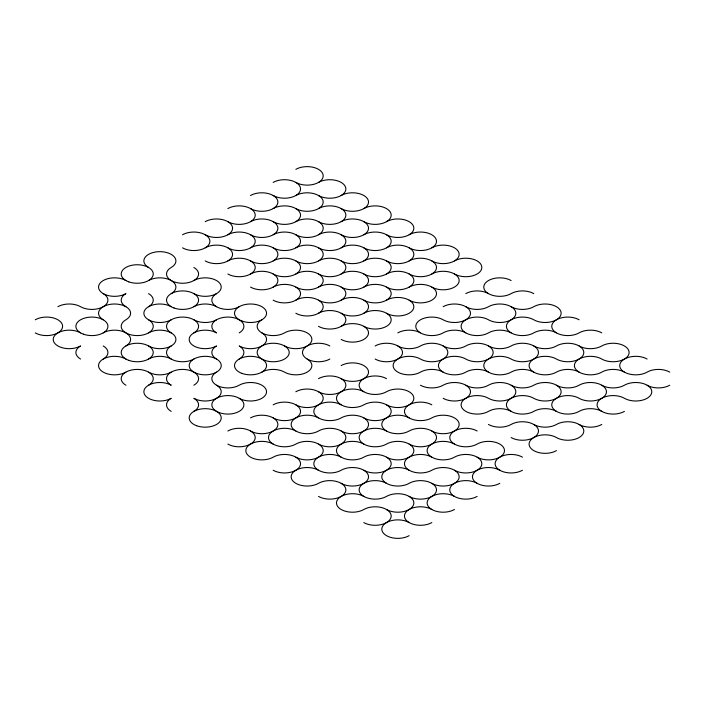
<?xml version="1.0" encoding="UTF-8"?>
<svg xmlns="http://www.w3.org/2000/svg" width="705" height="705" viewBox="0 0 705 705"><rect width="100%" height="100%" fill="white"/><g stroke="black" fill="none" stroke-linecap="round" stroke-linejoin="round"><path stroke-width="1.06" d="M522.458 470.244A16.021 9.253 0 0 1 499.792 470.244A16.021 9.253 0 0 0 477.135 470.244A16.021 9.253 0 0 1 454.469 470.244A16.021 9.253 0 0 0 431.812 470.244A16.021 9.253 0 0 1 409.156 470.244A16.021 9.253 0 0 0 386.49 470.244A16.021 9.253 0 0 1 363.833 470.244A16.021 9.253 0 0 0 341.167 470.244A16.021 9.253 0 0 1 318.51 470.244A16.021 9.253 0 0 0 295.844 470.244A16.021 9.253 0 0 1 273.188 470.244M499.792 470.244A16.021 9.253 0 0 1 499.792 457.166A16.021 9.253 0 0 0 499.792 444.079A16.021 9.253 0 0 0 477.135 444.079A16.021 9.253 0 0 1 454.469 444.079A16.021 9.253 0 0 0 431.812 444.079A16.021 9.253 0 0 1 409.156 444.079A16.021 9.253 0 0 0 386.49 444.079A16.021 9.253 0 0 1 363.833 444.079A16.021 9.253 0 0 0 341.167 444.079A16.021 9.253 0 0 1 318.51 444.079A16.021 9.253 0 0 0 295.844 444.079A16.021 9.253 0 0 1 273.188 444.079A16.021 9.253 0 0 0 250.531 444.079A16.021 9.253 0 0 1 227.865 444.079M522.458 457.166A16.021 9.253 0 0 0 499.792 457.166A16.021 9.253 0 0 1 477.135 457.166A16.021 9.253 0 0 0 454.469 457.166A16.021 9.253 0 0 1 431.812 457.166A16.021 9.253 0 0 0 409.156 457.166A16.021 9.253 0 0 1 386.49 457.166A16.021 9.253 0 0 0 363.833 457.166A16.021 9.253 0 0 1 341.167 457.166A16.021 9.253 0 0 0 318.51 457.166A16.021 9.253 0 0 1 295.844 457.166A16.021 9.253 0 0 0 273.188 457.166A16.021 9.253 0 0 1 250.531 457.166A16.021 9.253 0 0 1 250.531 444.079A16.021 9.253 0 0 0 250.531 431.002A16.021 9.253 0 0 0 227.865 431.002M499.792 483.33A16.021 9.253 0 0 1 477.135 483.33A16.021 9.253 0 0 0 454.469 483.33A16.021 9.253 0 0 1 431.812 483.33A16.021 9.253 0 0 0 409.156 483.33A16.021 9.253 0 0 1 386.49 483.33A16.021 9.253 0 0 0 363.833 483.33A16.021 9.253 0 0 1 341.167 483.33A16.021 9.253 0 0 0 318.51 483.33A16.021 9.253 0 0 1 295.844 483.33A16.021 9.253 0 0 1 295.844 470.244A16.021 9.253 0 0 0 295.844 457.166M477.135 483.33A16.021 9.253 0 0 1 477.135 470.244A16.021 9.253 0 0 0 477.135 457.166M454.469 444.079A16.021 9.253 0 0 1 454.469 431.002A16.021 9.253 0 0 0 454.469 417.915A16.021 9.253 0 0 0 431.812 417.915A16.021 9.253 0 0 1 409.156 417.915A16.021 9.253 0 0 0 386.49 417.915A16.021 9.253 0 0 1 363.833 417.915A16.021 9.253 0 0 0 341.167 417.915A16.021 9.253 0 0 1 318.51 417.915A16.021 9.253 0 0 0 295.844 417.915A16.021 9.253 0 0 1 273.188 417.915A16.021 9.253 0 0 0 250.531 417.915M477.135 431.002A16.021 9.253 0 0 0 454.469 431.002A16.021 9.253 0 0 1 431.812 431.002A16.021 9.253 0 0 0 409.156 431.002A16.021 9.253 0 0 1 386.49 431.002A16.021 9.253 0 0 0 363.833 431.002A16.021 9.253 0 0 1 341.167 431.002A16.021 9.253 0 0 0 318.51 431.002A16.021 9.253 0 0 1 295.844 431.002A16.021 9.253 0 0 0 273.188 431.002A16.021 9.253 0 0 1 250.531 431.002M431.812 457.166A16.021 9.253 0 0 1 431.812 444.079A16.021 9.253 0 0 0 431.812 431.002M409.156 417.915A16.021 9.253 0 0 1 409.156 404.829A16.021 9.253 0 0 0 409.156 391.751A16.021 9.253 0 0 0 386.49 391.751A16.021 9.253 0 0 1 363.833 391.751A16.021 9.253 0 0 0 341.167 391.751A16.021 9.253 0 0 1 318.51 391.751A16.021 9.253 0 0 0 295.844 391.751M431.812 404.829A16.021 9.253 0 0 0 409.156 404.829A16.021 9.253 0 0 1 386.49 404.829A16.021 9.253 0 0 0 363.833 404.829A16.021 9.253 0 0 1 341.167 404.829A16.021 9.253 0 0 0 318.51 404.829A16.021 9.253 0 0 1 295.844 404.829A16.021 9.253 0 0 0 273.188 404.829M386.49 431.002A16.021 9.253 0 0 1 386.49 417.915A16.021 9.253 0 0 0 386.49 404.829M363.833 391.751A16.021 9.253 0 0 1 363.833 378.664A16.021 9.253 0 0 0 363.833 365.587A16.021 9.253 0 0 0 341.167 365.587M386.49 378.664A16.021 9.253 0 0 0 363.833 378.664A16.021 9.253 0 0 1 341.167 378.664A16.021 9.253 0 0 0 318.51 378.664M341.167 404.829A16.021 9.253 0 0 1 341.167 391.751A16.021 9.253 0 0 0 341.167 378.664M477.135 496.417A16.021 9.253 0 0 1 454.469 496.417A16.021 9.253 0 0 0 431.812 496.417A16.021 9.253 0 0 1 409.156 496.417A16.021 9.253 0 0 0 386.49 496.417A16.021 9.253 0 0 1 363.833 496.417A16.021 9.253 0 0 0 341.167 496.417A16.021 9.253 0 0 1 318.51 496.417M454.469 496.417A16.021 9.253 0 0 1 454.469 483.33A16.021 9.253 0 0 0 454.469 470.244M409.156 470.244A16.021 9.253 0 0 1 409.156 457.166A16.021 9.253 0 0 0 409.156 444.079M363.833 444.079A16.021 9.253 0 0 1 363.833 431.002A16.021 9.253 0 0 0 363.833 417.915M318.51 417.915A16.021 9.253 0 0 1 318.51 404.829A16.021 9.253 0 0 0 318.51 391.751M454.469 509.495A16.021 9.253 0 0 1 431.812 509.495A16.021 9.253 0 0 0 409.156 509.495A16.021 9.253 0 0 1 386.49 509.495A16.021 9.253 0 0 0 363.833 509.495A16.021 9.253 0 0 1 341.167 509.495A16.021 9.253 0 0 1 341.167 496.417A16.021 9.253 0 0 0 341.167 483.33M431.812 509.495A16.021 9.253 0 0 1 431.812 496.417A16.021 9.253 0 0 0 431.812 483.33M386.49 483.33A16.021 9.253 0 0 1 386.49 470.244A16.021 9.253 0 0 0 386.49 457.166M341.167 457.166A16.021 9.253 0 0 1 341.167 444.079A16.021 9.253 0 0 0 341.167 431.002M295.844 431.002A16.021 9.253 0 0 1 295.844 417.915A16.021 9.253 0 0 0 295.844 404.829M431.812 522.581A16.021 9.253 0 0 1 409.156 522.581A16.021 9.253 0 0 0 386.49 522.581A16.021 9.253 0 0 1 363.833 522.581M409.156 522.581A16.021 9.253 0 0 1 409.156 509.495A16.021 9.253 0 0 0 409.156 496.417M363.833 496.417A16.021 9.253 0 0 1 363.833 483.33A16.021 9.253 0 0 0 363.833 470.244M318.51 470.244A16.021 9.253 0 0 1 318.51 457.166A16.021 9.253 0 0 0 318.51 444.079M273.188 444.079A16.021 9.253 0 0 1 273.188 431.002A16.021 9.253 0 0 0 273.188 417.915M409.156 535.659A16.021 9.253 0 0 1 386.49 535.659A16.021 9.253 0 0 1 386.49 522.581A16.021 9.253 0 0 0 386.49 509.495M669.75 385.212A16.021 9.253 0 0 1 647.093 385.212A16.021 9.253 0 0 0 624.427 385.212A16.021 9.253 0 0 1 601.77 385.212A16.021 9.253 0 0 0 579.105 385.212A16.021 9.253 0 0 1 556.448 385.212A16.021 9.253 0 0 0 533.782 385.212A16.021 9.253 0 0 1 511.125 385.212A16.021 9.253 0 0 0 488.468 385.212A16.021 9.253 0 0 1 465.802 385.212A16.021 9.253 0 0 0 443.145 385.212A16.021 9.253 0 0 1 420.48 385.212M669.75 372.125A16.021 9.253 0 0 0 647.093 372.125A16.021 9.253 0 0 1 624.427 372.125A16.021 9.253 0 0 0 601.77 372.125A16.021 9.253 0 0 1 579.105 372.125A16.021 9.253 0 0 0 556.448 372.125A16.021 9.253 0 0 1 533.782 372.125A16.021 9.253 0 0 0 511.125 372.125A16.021 9.253 0 0 1 488.468 372.125A16.021 9.253 0 0 0 465.802 372.125A16.021 9.253 0 0 1 443.145 372.125A16.021 9.253 0 0 0 420.48 372.125A16.021 9.253 0 0 1 397.823 372.125A16.021 9.253 0 0 1 397.823 359.039A16.021 9.253 0 0 0 397.823 345.961A16.021 9.253 0 0 0 375.157 345.961M647.093 385.212A16.021 9.253 0 0 1 647.093 398.29A16.021 9.253 0 0 1 624.427 398.29A16.021 9.253 0 0 0 601.77 398.29A16.021 9.253 0 0 1 579.105 398.29A16.021 9.253 0 0 0 556.448 398.29A16.021 9.253 0 0 1 533.782 398.29A16.021 9.253 0 0 0 511.125 398.29A16.021 9.253 0 0 1 488.468 398.29A16.021 9.253 0 0 0 465.802 398.29A16.021 9.253 0 0 1 443.145 398.29M624.427 372.125A16.021 9.253 0 0 1 624.427 359.039A16.021 9.253 0 0 0 624.427 345.961A16.021 9.253 0 0 0 601.77 345.961A16.021 9.253 0 0 1 579.105 345.961A16.021 9.253 0 0 0 556.448 345.961A16.021 9.253 0 0 1 533.782 345.961A16.021 9.253 0 0 0 511.125 345.961A16.021 9.253 0 0 1 488.468 345.961A16.021 9.253 0 0 0 465.802 345.961A16.021 9.253 0 0 1 443.145 345.961A16.021 9.253 0 0 0 420.48 345.961A16.021 9.253 0 0 1 397.823 345.961M647.093 359.039A16.021 9.253 0 0 0 624.427 359.039A16.021 9.253 0 0 1 601.77 359.039A16.021 9.253 0 0 0 579.105 359.039A16.021 9.253 0 0 1 556.448 359.039A16.021 9.253 0 0 0 533.782 359.039A16.021 9.253 0 0 1 511.125 359.039A16.021 9.253 0 0 0 488.468 359.039A16.021 9.253 0 0 1 465.802 359.039A16.021 9.253 0 0 0 443.145 359.039A16.021 9.253 0 0 1 420.48 359.039A16.021 9.253 0 0 0 397.823 359.039A16.021 9.253 0 0 1 375.157 359.039M579.105 372.125A16.021 9.253 0 0 1 579.105 359.039A16.021 9.253 0 0 0 579.105 345.961M601.77 332.875A16.021 9.253 0 0 0 579.105 332.875A16.021 9.253 0 0 1 556.448 332.875A16.021 9.253 0 0 0 533.782 332.875A16.021 9.253 0 0 1 511.125 332.875A16.021 9.253 0 0 0 488.468 332.875A16.021 9.253 0 0 1 465.802 332.875A16.021 9.253 0 0 0 443.145 332.875A16.021 9.253 0 0 1 420.48 332.875A16.021 9.253 0 0 0 397.823 332.875M556.448 332.875A16.021 9.253 0 0 1 556.448 319.788A16.021 9.253 0 0 0 556.448 306.71A16.021 9.253 0 0 0 533.782 306.71A16.021 9.253 0 0 1 511.125 306.71A16.021 9.253 0 0 0 488.468 306.71A16.021 9.253 0 0 1 465.802 306.71A16.021 9.253 0 0 0 443.145 306.71M579.105 319.788A16.021 9.253 0 0 0 556.448 319.788A16.021 9.253 0 0 1 533.782 319.788A16.021 9.253 0 0 0 511.125 319.788A16.021 9.253 0 0 1 488.468 319.788A16.021 9.253 0 0 0 465.802 319.788A16.021 9.253 0 0 1 443.145 319.788A16.021 9.253 0 0 0 420.48 319.788A16.021 9.253 0 0 0 420.48 332.875M511.125 332.875A16.021 9.253 0 0 1 511.125 319.788A16.021 9.253 0 0 0 511.125 306.71M533.782 293.624A16.021 9.253 0 0 0 511.125 293.624A16.021 9.253 0 0 1 488.468 293.624A16.021 9.253 0 0 0 465.802 293.624M488.468 293.624A16.021 9.253 0 0 1 488.468 280.546A16.021 9.253 0 0 1 511.125 280.546M624.427 411.376A16.021 9.253 0 0 1 601.77 411.376A16.021 9.253 0 0 0 579.105 411.376A16.021 9.253 0 0 1 556.448 411.376A16.021 9.253 0 0 0 533.782 411.376A16.021 9.253 0 0 1 511.125 411.376A16.021 9.253 0 0 0 488.468 411.376A16.021 9.253 0 0 1 465.802 411.376A16.021 9.253 0 0 1 465.802 398.29A16.021 9.253 0 0 0 465.802 385.212M601.77 411.376A16.021 9.253 0 0 1 601.77 398.29A16.021 9.253 0 0 0 601.77 385.212M533.782 372.125A16.021 9.253 0 0 1 533.782 359.039A16.021 9.253 0 0 0 533.782 345.961M465.802 332.875A16.021 9.253 0 0 1 465.802 319.788A16.021 9.253 0 0 0 465.802 306.71M601.77 424.454A16.021 9.253 0 0 1 579.105 424.454A16.021 9.253 0 0 0 556.448 424.454A16.021 9.253 0 0 1 533.782 424.454A16.021 9.253 0 0 0 511.125 424.454A16.021 9.253 0 0 1 488.468 424.454M556.448 411.376A16.021 9.253 0 0 1 556.448 398.29A16.021 9.253 0 0 0 556.448 385.212M488.468 372.125A16.021 9.253 0 0 1 488.468 359.039A16.021 9.253 0 0 0 488.468 345.961M579.105 424.454A16.021 9.253 0 0 1 579.105 437.541A16.021 9.253 0 0 1 556.448 437.541A16.021 9.253 0 0 0 533.782 437.541A16.021 9.253 0 0 1 511.125 437.541M511.125 411.376A16.021 9.253 0 0 1 511.125 398.29A16.021 9.253 0 0 0 511.125 385.212M443.145 372.125A16.021 9.253 0 0 1 443.145 359.039A16.021 9.253 0 0 0 443.145 345.961M556.448 450.627A16.021 9.253 0 0 1 533.782 450.627A16.021 9.253 0 0 1 533.782 437.541A16.021 9.253 0 0 0 533.782 424.454M205.208 260.921A16.021 9.253 0 0 0 227.865 260.921A16.021 9.253 0 0 1 250.531 260.921A16.021 9.253 0 0 0 273.188 260.921A16.021 9.253 0 0 1 295.844 260.921A16.021 9.253 0 0 0 318.51 260.921A16.021 9.253 0 0 1 341.167 260.921A16.021 9.253 0 0 0 363.833 260.921A16.021 9.253 0 0 1 386.49 260.921A16.021 9.253 0 0 0 409.156 260.921A16.021 9.253 0 0 1 431.812 260.921A16.021 9.253 0 0 0 454.469 260.921A16.021 9.253 0 0 1 477.135 260.921A16.021 9.253 0 0 1 477.135 273.998A16.021 9.253 0 0 1 454.469 273.998A16.021 9.253 0 0 0 431.812 273.998A16.021 9.253 0 0 1 409.156 273.998A16.021 9.253 0 0 0 386.49 273.998A16.021 9.253 0 0 1 363.833 273.998A16.021 9.253 0 0 0 341.167 273.998A16.021 9.253 0 0 1 318.51 273.998A16.021 9.253 0 0 0 295.844 273.998A16.021 9.253 0 0 1 273.188 273.998A16.021 9.253 0 0 0 250.531 273.998A16.021 9.253 0 0 1 227.865 273.998M454.469 273.998A16.021 9.253 0 0 1 454.469 287.085A16.021 9.253 0 0 1 431.812 287.085A16.021 9.253 0 0 0 409.156 287.085A16.021 9.253 0 0 1 386.49 287.085A16.021 9.253 0 0 0 363.833 287.085A16.021 9.253 0 0 1 341.167 287.085A16.021 9.253 0 0 0 318.51 287.085A16.021 9.253 0 0 1 295.844 287.085A16.021 9.253 0 0 0 273.188 287.085A16.021 9.253 0 0 1 250.531 287.085M182.542 247.834A16.021 9.253 0 0 0 205.208 247.834A16.021 9.253 0 0 1 227.865 247.834A16.021 9.253 0 0 0 250.531 247.834A16.021 9.253 0 0 1 273.188 247.834A16.021 9.253 0 0 0 295.844 247.834A16.021 9.253 0 0 1 318.51 247.834A16.021 9.253 0 0 0 341.167 247.834A16.021 9.253 0 0 1 363.833 247.834A16.021 9.253 0 0 0 386.49 247.834A16.021 9.253 0 0 1 409.156 247.834A16.021 9.253 0 0 0 431.812 247.834A16.021 9.253 0 0 1 454.469 247.834A16.021 9.253 0 0 1 454.469 260.921M431.812 260.921A16.021 9.253 0 0 1 431.812 273.998M182.542 234.756A16.021 9.253 0 0 1 205.208 234.756A16.021 9.253 0 0 0 227.865 234.756A16.021 9.253 0 0 1 250.531 234.756A16.021 9.253 0 0 0 273.188 234.756A16.021 9.253 0 0 1 295.844 234.756A16.021 9.253 0 0 0 318.51 234.756A16.021 9.253 0 0 1 341.167 234.756A16.021 9.253 0 0 0 363.833 234.756A16.021 9.253 0 0 1 386.49 234.756A16.021 9.253 0 0 0 409.156 234.756A16.021 9.253 0 0 1 431.812 234.756A16.021 9.253 0 0 1 431.812 247.834M409.156 247.834A16.021 9.253 0 0 1 409.156 260.921M205.208 221.67A16.021 9.253 0 0 1 227.865 221.67A16.021 9.253 0 0 0 250.531 221.67A16.021 9.253 0 0 1 273.188 221.67A16.021 9.253 0 0 0 295.844 221.67A16.021 9.253 0 0 1 318.51 221.67A16.021 9.253 0 0 0 341.167 221.67A16.021 9.253 0 0 1 363.833 221.67A16.021 9.253 0 0 0 386.49 221.67A16.021 9.253 0 0 1 409.156 221.67A16.021 9.253 0 0 1 409.156 234.756M386.49 234.756A16.021 9.253 0 0 1 386.49 247.834M227.865 208.583A16.021 9.253 0 0 1 250.531 208.583A16.021 9.253 0 0 0 273.188 208.583A16.021 9.253 0 0 1 295.844 208.583A16.021 9.253 0 0 0 318.51 208.583A16.021 9.253 0 0 1 341.167 208.583A16.021 9.253 0 0 0 363.833 208.583A16.021 9.253 0 0 1 386.49 208.583A16.021 9.253 0 0 1 386.49 221.67M363.833 221.67A16.021 9.253 0 0 1 363.833 234.756M250.531 195.505A16.021 9.253 0 0 1 273.188 195.505A16.021 9.253 0 0 0 295.844 195.505A16.021 9.253 0 0 1 318.51 195.505A16.021 9.253 0 0 0 341.167 195.505A16.021 9.253 0 0 1 363.833 195.505A16.021 9.253 0 0 1 363.833 208.583M341.167 208.583A16.021 9.253 0 0 1 341.167 221.67M273.188 182.419A16.021 9.253 0 0 1 295.844 182.419A16.021 9.253 0 0 0 318.51 182.419A16.021 9.253 0 0 1 341.167 182.419A16.021 9.253 0 0 1 341.167 195.505M318.51 195.505A16.021 9.253 0 0 1 318.51 208.583M295.844 169.341A16.021 9.253 0 0 1 318.51 169.341A16.021 9.253 0 0 1 318.51 182.419M295.844 182.419A16.021 9.253 0 0 1 295.844 195.505M431.812 287.085A16.021 9.253 0 0 1 431.812 300.171A16.021 9.253 0 0 1 409.156 300.171A16.021 9.253 0 0 0 386.49 300.171A16.021 9.253 0 0 1 363.833 300.171A16.021 9.253 0 0 0 341.167 300.171A16.021 9.253 0 0 1 318.51 300.171A16.021 9.253 0 0 0 295.844 300.171A16.021 9.253 0 0 1 273.188 300.171M409.156 273.998A16.021 9.253 0 0 1 409.156 287.085M386.49 260.921A16.021 9.253 0 0 1 386.49 273.998M363.833 247.834A16.021 9.253 0 0 1 363.833 260.921M341.167 234.756A16.021 9.253 0 0 1 341.167 247.834M318.51 221.67A16.021 9.253 0 0 1 318.51 234.756M295.844 208.583A16.021 9.253 0 0 1 295.844 221.67M273.188 195.505A16.021 9.253 0 0 1 273.188 208.583M409.156 300.171A16.021 9.253 0 0 1 409.156 313.249A16.021 9.253 0 0 1 386.49 313.249A16.021 9.253 0 0 0 363.833 313.249A16.021 9.253 0 0 1 341.167 313.249A16.021 9.253 0 0 0 318.51 313.249A16.021 9.253 0 0 1 295.844 313.249M386.49 287.085A16.021 9.253 0 0 1 386.49 300.171M363.833 273.998A16.021 9.253 0 0 1 363.833 287.085M341.167 260.921A16.021 9.253 0 0 1 341.167 273.998M318.51 247.834A16.021 9.253 0 0 1 318.51 260.921M295.844 234.756A16.021 9.253 0 0 1 295.844 247.834M273.188 221.67A16.021 9.253 0 0 1 273.188 234.756M250.531 208.583A16.021 9.253 0 0 1 250.531 221.67M386.49 313.249A16.021 9.253 0 0 1 386.49 326.336A16.021 9.253 0 0 1 363.833 326.336A16.021 9.253 0 0 0 341.167 326.336A16.021 9.253 0 0 1 318.51 326.336M363.833 300.171A16.021 9.253 0 0 1 363.833 313.249M341.167 287.085A16.021 9.253 0 0 1 341.167 300.171M318.51 273.998A16.021 9.253 0 0 1 318.51 287.085M295.844 260.921A16.021 9.253 0 0 1 295.844 273.998M273.188 247.834A16.021 9.253 0 0 1 273.188 260.921M250.531 234.756A16.021 9.253 0 0 1 250.531 247.834M227.865 221.67A16.021 9.253 0 0 1 227.865 234.756M363.833 326.336A16.021 9.253 0 0 1 363.833 339.413A16.021 9.253 0 0 1 341.167 339.413M341.167 313.249A16.021 9.253 0 0 1 341.167 326.336M318.51 300.171A16.021 9.253 0 0 1 318.51 313.249M295.844 287.085A16.021 9.253 0 0 1 295.844 300.171M273.188 273.998A16.021 9.253 0 0 1 273.188 287.085M250.531 260.921A16.021 9.253 0 0 1 250.531 273.998M227.865 247.834A16.021 9.253 0 0 1 227.865 260.921M205.208 234.756A16.021 9.253 0 0 1 205.208 247.834M35.25 319.788A16.021 9.253 0 0 1 57.907 319.788A16.021 9.253 0 0 1 57.907 332.875A16.021 9.253 0 0 0 57.907 345.961A16.021 9.253 0 0 0 80.573 345.961A16.021 9.253 0 0 0 80.573 359.039M35.25 332.875A16.021 9.253 0 0 0 57.907 332.875A16.021 9.253 0 0 1 80.573 332.875M103.23 345.961A16.021 9.253 0 0 1 103.23 359.039A16.021 9.253 0 0 0 103.23 372.125A16.021 9.253 0 0 0 125.895 372.125A16.021 9.253 0 0 1 148.552 372.125A16.021 9.253 0 0 0 171.218 372.125A16.021 9.253 0 0 1 193.875 372.125A16.021 9.253 0 0 1 193.875 385.212M103.23 359.039A16.021 9.253 0 0 1 125.895 359.039M125.895 385.212A16.021 9.253 0 0 1 125.895 372.125M148.552 372.125A16.021 9.253 0 0 1 148.552 385.212A16.021 9.253 0 0 0 148.552 398.29A16.021 9.253 0 0 0 171.218 398.29A16.021 9.253 0 0 0 171.218 411.376M148.552 385.212A16.021 9.253 0 0 1 171.218 385.212A16.021 9.253 0 0 1 171.218 372.125M148.552 359.039A16.021 9.253 0 0 1 171.218 359.039A16.021 9.253 0 0 0 193.875 359.039M193.875 411.376A16.021 9.253 0 0 0 193.875 398.29A16.021 9.253 0 0 0 216.532 398.29A16.021 9.253 0 0 0 216.532 385.212A16.021 9.253 0 0 1 216.532 372.125M57.907 306.71A16.021 9.253 0 0 1 80.573 306.71A16.021 9.253 0 0 0 103.23 306.71A16.021 9.253 0 0 1 125.895 306.71A16.021 9.253 0 0 1 125.895 293.624A16.021 9.253 0 0 1 103.23 293.624A16.021 9.253 0 0 1 103.23 280.546A16.021 9.253 0 0 1 125.895 280.546M103.23 293.624A16.021 9.253 0 0 1 103.23 306.71A16.021 9.253 0 0 0 103.23 319.788M103.23 332.875A16.021 9.253 0 0 1 125.895 332.875A16.021 9.253 0 0 0 148.552 332.875A16.021 9.253 0 0 1 171.218 332.875A16.021 9.253 0 0 1 171.218 319.788A16.021 9.253 0 0 1 193.875 319.788A16.021 9.253 0 0 0 216.532 319.788A16.021 9.253 0 0 1 239.198 319.788A16.021 9.253 0 0 1 239.198 332.875M125.895 345.961A16.021 9.253 0 0 0 125.895 332.875A16.021 9.253 0 0 1 125.895 319.788A16.021 9.253 0 0 0 125.895 306.71M148.552 293.624A16.021 9.253 0 0 1 148.552 306.71A16.021 9.253 0 0 0 148.552 319.788A16.021 9.253 0 0 1 148.552 332.875M171.218 332.875A16.021 9.253 0 0 1 171.218 345.961A16.021 9.253 0 0 0 171.218 359.039M171.218 345.961A16.021 9.253 0 0 1 148.552 345.961M216.532 385.212A16.021 9.253 0 0 0 239.198 385.212A16.021 9.253 0 0 1 261.855 385.212A16.021 9.253 0 0 1 261.855 398.29A16.021 9.253 0 0 1 239.198 398.29M171.218 319.788A16.021 9.253 0 0 1 148.552 319.788M148.552 306.71A16.021 9.253 0 0 1 171.218 306.71M193.875 319.788A16.021 9.253 0 0 1 193.875 332.875A16.021 9.253 0 0 0 193.875 345.961A16.021 9.253 0 0 0 216.532 345.961A16.021 9.253 0 0 0 216.532 359.039M239.198 359.039A16.021 9.253 0 0 0 239.198 345.961A16.021 9.253 0 0 0 261.855 345.961A16.021 9.253 0 0 0 261.855 332.875A16.021 9.253 0 0 1 261.855 319.788M193.875 332.875A16.021 9.253 0 0 1 216.532 332.875A16.021 9.253 0 0 1 216.532 319.788M193.875 306.71A16.021 9.253 0 0 1 216.532 306.71A16.021 9.253 0 0 0 239.198 306.71M261.855 372.125A16.021 9.253 0 0 1 284.52 372.125A16.021 9.253 0 0 0 307.177 372.125A16.021 9.253 0 0 0 307.177 359.039A16.021 9.253 0 0 1 307.177 345.961A16.021 9.253 0 0 0 307.177 332.875A16.021 9.253 0 0 0 284.52 332.875A16.021 9.253 0 0 1 261.855 332.875M148.552 280.546A16.021 9.253 0 0 1 171.218 280.546A16.021 9.253 0 0 0 193.875 280.546A16.021 9.253 0 0 1 216.532 280.546A16.021 9.253 0 0 1 216.532 293.624A16.021 9.253 0 0 0 216.532 306.71M171.218 293.624A16.021 9.253 0 0 0 171.218 280.546A16.021 9.253 0 0 1 171.218 267.459A16.021 9.253 0 0 0 171.218 254.373A16.021 9.253 0 0 0 148.552 254.373A16.021 9.253 0 0 0 148.552 267.459M193.875 267.459A16.021 9.253 0 0 1 193.875 280.546M216.532 293.624A16.021 9.253 0 0 1 193.875 293.624M284.52 345.961A16.021 9.253 0 0 0 307.177 345.961A16.021 9.253 0 0 1 329.843 345.961M329.843 359.039A16.021 9.253 0 0 1 307.177 359.039M83.375 334.17A16.021 9.253 0 0 0 107.918 326.679A16.021 9.253 0 0 0 84.415 318.158A16.021 9.253 0 0 0 83.375 334.17M128.698 360.334A16.021 9.253 0 0 0 153.232 352.844A16.021 9.253 0 0 0 129.738 344.322A16.021 9.253 0 0 0 128.698 360.334M196.677 425.75A16.021 9.253 0 0 0 221.22 418.259A16.021 9.253 0 0 0 197.717 409.737A16.021 9.253 0 0 0 196.677 425.75M219.343 412.663A16.021 9.253 0 0 0 243.877 405.181A16.021 9.253 0 0 0 220.383 396.651A16.021 9.253 0 0 0 219.343 412.663M196.677 373.412A16.021 9.253 0 0 0 221.22 365.93A16.021 9.253 0 0 0 197.717 357.4A16.021 9.253 0 0 0 196.677 373.412M128.698 281.833A16.021 9.253 0 0 0 153.232 274.351A16.021 9.253 0 0 0 129.738 265.82A16.021 9.253 0 0 0 128.698 281.833M174.02 307.997A16.021 9.253 0 0 0 198.554 300.515A16.021 9.253 0 0 0 175.06 291.985A16.021 9.253 0 0 0 174.02 307.997M242 373.412A16.021 9.253 0 0 0 266.543 365.93A16.021 9.253 0 0 0 243.04 357.4A16.021 9.253 0 0 0 242 373.412M264.666 360.334A16.021 9.253 0 0 0 289.2 352.844A16.021 9.253 0 0 0 265.697 344.322A16.021 9.253 0 0 0 264.666 360.334M242 321.083A16.021 9.253 0 0 0 266.543 313.593A16.021 9.253 0 0 0 243.04 305.071A16.021 9.253 0 0 0 242 321.083"/></g></svg>
